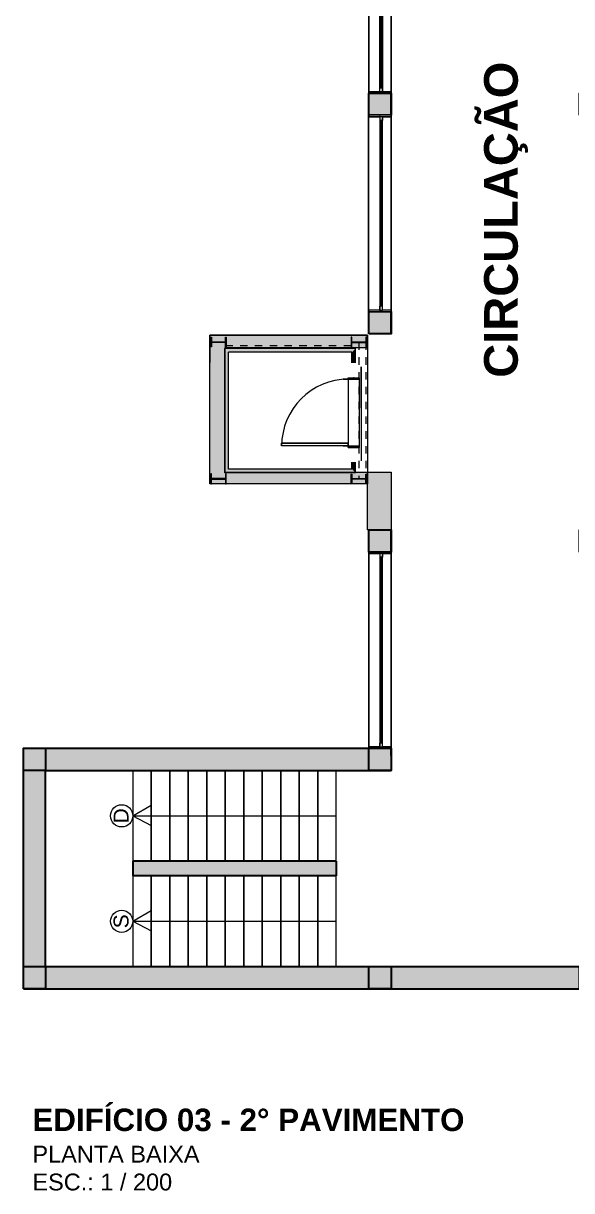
# Model space of a CAD drawing. Header units: metres. Extents: x 512 to 829, y -209 to 245.
# Drawn here: x 762.01 to 769.43, y -48.19 to -32.42 of the extents above; entities that cross this region are included whole.
import ezdxf

# ---------------------------------------------------------------- set-up
doc = ezdxf.new("R2010")
doc.units = ezdxf.units.M
doc.header["$LTSCALE"] = 0.508
doc.set_wipeout_variables(frame=1)
doc.header["$PDSIZE"] = -2
doc.linetypes.add('STYLE_01', pattern=[0.073819, 0.049213, -0.024606])
for name, color, linetype, lineweight in [('CONTORNO', 7, 'Continuous', 15), ('COVID-ADESIVO ELEVADOR', 90, 'Continuous', 5), ('None', 7, 'Continuous', 5), ('NãoImprimir', 7, 'Continuous', 5), ('Peitoris', 2, 'Continuous', 5), ('ROTADEF', 253, 'Continuous', 15), ('Telhado-Princ', 7, 'Continuous', 5)]:
    doc.layers.add(name, color=color, linetype=linetype, lineweight=lineweight)
doc.styles.add('Arial', font='arial.ttf')
doc.styles.add('Arial (bold)', font='arialbd.ttf')

# ---------------------------------------------------------------- blocks, each defined once
blk = doc.blocks.new('Grupo-3183')
at = {"color": 7, "linetype": 'Continuous', "lineweight": 5}
for points in [[(-1.325, 0.15), (-1.30595, 0.15), (-1.30595, -0.15), (-1.325, -0.15)], [(1.30595, 0.15), (1.325, 0.15), (1.325, -0.15), (1.30595, -0.15)]]:
    blk.add_wipeout(points, dxfattribs=at).dxf.layer = 'None'
at = {"layer": 'None', "color": 7, "linetype": 'Continuous', "lineweight": 5}
for points in [[(-1.325, 0.15), (-1.30595, 0.15), (-1.30595, -0.15), (-1.325, -0.15)], [(1.30595, 0.15), (1.325, 0.15), (1.325, -0.15), (1.30595, -0.15)]]:
    blk.add_lwpolyline(points, close=True, dxfattribs=at)
blk = doc.blocks.new('Grupo-3184')
at = {"layer": 'None', "color": 7}
blk.add_blockref('Grupo-3183', (0, 0), dxfattribs=at)
at = {"layer": 'None', "color": 7, "linetype": 'Continuous', "lineweight": 5}
for p, q in [((-1.325, 0.15), (-1.30595, 0.15)), ((-1.30595, 0.15), (-1.30595, -0.15)), ((1.325, 0.15), (1.30595, 0.15)), ((1.30595, 0.15), (1.30595, -0.15)), ((-1.325, -0.15), (-1.30595, -0.15)), ((1.325, -0.15), (1.30595, -0.15))]:
    blk.add_line(p, q, dxfattribs=at)
blk = doc.blocks.new('Grupo-3185')
at = {"layer": 'None', "color": 7, "linetype": 'Continuous', "lineweight": 5}
for p, q in [((-1.30595, 0.034925), (-1.30595, 0)), ((1.30595, 0.034925), (1.30595, 0))]:
    blk.add_line(p, q, dxfattribs=at)
blk = doc.blocks.new('Grupo-3186')
at = {"color": 7, "linetype": 'Continuous', "lineweight": 5}
for points in [[(-1.30595, 0.034925), (-1.25515, 0.034925), (-1.25515, 0), (-1.30595, 0)], [(1.25515, 0.034925), (1.30595, 0.034925), (1.30595, 0), (1.25515, 0)]]:
    blk.add_wipeout(points, dxfattribs=at).dxf.layer = 'None'
at = {"layer": 'None', "color": 7, "linetype": 'Continuous', "lineweight": 5}
for points in [[(-1.30595, 0.034925), (-1.25515, 0.034925), (-1.25515, 0), (-1.30595, 0)], [(1.25515, 0.034925), (1.30595, 0.034925), (1.30595, 0), (1.25515, 0)]]:
    blk.add_lwpolyline(points, close=True, dxfattribs=at)
blk = doc.blocks.new('Grupo-3187')
at = {"layer": 'None', "color": 7}
blk.add_blockref('Grupo-3185', (0, 0), dxfattribs=at)
at = {"color": 7, "linetype": 'Continuous', "lineweight": 5}
blk.add_wipeout([(-1.25515, 0.034925), (1.25515, 0.034925), (1.25515, 0), (-1.25515, 0)], dxfattribs=at).dxf.layer = 'None'
at = {"layer": 'None', "color": 7, "linetype": 'Continuous', "lineweight": 5}
blk.add_lwpolyline([(-1.25515, 0.034925), (1.25515, 0.034925), (1.25515, 0), (-1.25515, 0)], close=True, dxfattribs=at)
at = {"layer": 'None', "color": 7}
blk.add_blockref('Grupo-3186', (0, 0), dxfattribs=at)
at = {"layer": 'None', "color": 7, "linetype": 'Continuous', "lineweight": 5}
for p, q in [((-1.30595, 0.034925), (-1.25515, 0.034925)), ((-1.30595, 0), (-1.25515, 0)), ((-1.25515, 0.034925), (-1.25515, 0)), ((1.30595, 0.034925), (1.25515, 0.034925)), ((1.25515, 0.034925), (1.25515, 0)), ((1.30595, 0), (1.25515, 0))]:
    blk.add_line(p, q, dxfattribs=at)
blk = doc.blocks.new('Grupo-3188')
at = {"color": 7, "linetype": 'Continuous', "lineweight": 9}
blk.add_wipeout([(-1.255, 0.018), (1.255, 0.018), (1.255, 0.017), (-1.255, 0.017)], dxfattribs=at).dxf.layer = 'None'
blk = doc.blocks.new('Grupo-3189')
at = {"layer": 'None', "color": 7}
blk.add_blockref('Grupo-3188', (0, 0), dxfattribs=at)
at = {"layer": 'None', "color": 7, "linetype": 'Continuous', "lineweight": 25}
for p, q in [((-1.255, 0.018), (1.255, 0.018)), ((-1.255, 0.017), (1.255, 0.017))]:
    blk.add_line(p, q, dxfattribs=at)
blk = doc.blocks.new('Grupo-3190')
at = {"layer": 'None', "color": 7, "linetype": 'Continuous', "lineweight": 20}
for p, q in [((1.325, 0.15), (-1.325, 0.15)), ((1.325, -0.15), (-1.325, -0.15))]:
    blk.add_line(p, q, dxfattribs=at)
blk = doc.blocks.new('Window (2D)-276')
at = {"color": 7, "linetype": 'Continuous', "lineweight": 5}
blk.add_wipeout([(-1.325, 0.15), (1.325, 0.15), (1.325, -0.15), (-1.325, -0.15)], dxfattribs=at).dxf.layer = 'None'
at = {"layer": 'None', "color": 7}
blk.add_blockref('Grupo-3184', (0, 0), dxfattribs=at)
at = {"layer": 'None', "color": 7, "linetype": 'Continuous', "lineweight": 5}
for p, q in [((-1.325, 0.15), (1.325, 0.15)), ((-1.325, -0.15), (1.325, -0.15))]:
    blk.add_line(p, q, dxfattribs=at)
at = {"layer": 'NãoImprimir', "linetype": 'Continuous'}
for p in [(-1.325, 0), (1.325, 0)]:
    blk.add_point(p, dxfattribs=at)
at = {"layer": 'Peitoris'}
blk.add_blockref('Grupo-3187', (0, 0), dxfattribs=at)
blk.add_blockref('Grupo-3189', (0, 0), dxfattribs=at)
at = {"layer": 'Telhado-Princ'}
blk.add_blockref('Grupo-3190', (0, 0), dxfattribs=at)
blk = doc.blocks.new('Grupo-3223')
at = {"color": 7, "linetype": 'Continuous', "lineweight": 5}
for points in [[(-1.325, 0.15), (-1.30595, 0.15), (-1.30595, -0.15), (-1.325, -0.15)], [(1.30595, 0.15), (1.325, 0.15), (1.325, -0.15), (1.30595, -0.15)]]:
    blk.add_wipeout(points, dxfattribs=at).dxf.layer = 'None'
at = {"layer": 'None', "color": 7, "linetype": 'Continuous', "lineweight": 5}
for points in [[(-1.325, 0.15), (-1.30595, 0.15), (-1.30595, -0.15), (-1.325, -0.15)], [(1.30595, 0.15), (1.325, 0.15), (1.325, -0.15), (1.30595, -0.15)]]:
    blk.add_lwpolyline(points, close=True, dxfattribs=at)
blk = doc.blocks.new('Grupo-3224')
at = {"layer": 'None', "color": 7}
blk.add_blockref('Grupo-3223', (0, 0), dxfattribs=at)
at = {"layer": 'None', "color": 7, "linetype": 'Continuous', "lineweight": 5}
for p, q in [((-1.325, 0.15), (-1.30595, 0.15)), ((-1.30595, 0.15), (-1.30595, -0.15)), ((1.325, 0.15), (1.30595, 0.15)), ((1.30595, 0.15), (1.30595, -0.15)), ((-1.325, -0.15), (-1.30595, -0.15)), ((1.325, -0.15), (1.30595, -0.15))]:
    blk.add_line(p, q, dxfattribs=at)
blk = doc.blocks.new('Grupo-3225')
at = {"layer": 'None', "color": 7, "linetype": 'Continuous', "lineweight": 5}
for p, q in [((-1.30595, 0.034925), (-1.30595, 0)), ((1.30595, 0.034925), (1.30595, 0))]:
    blk.add_line(p, q, dxfattribs=at)
blk = doc.blocks.new('Grupo-3226')
at = {"color": 7, "linetype": 'Continuous', "lineweight": 5}
for points in [[(-1.30595, 0.034925), (-1.25515, 0.034925), (-1.25515, 0), (-1.30595, 0)], [(1.25515, 0.034925), (1.30595, 0.034925), (1.30595, 0), (1.25515, 0)]]:
    blk.add_wipeout(points, dxfattribs=at).dxf.layer = 'None'
at = {"layer": 'None', "color": 7, "linetype": 'Continuous', "lineweight": 5}
for points in [[(-1.30595, 0.034925), (-1.25515, 0.034925), (-1.25515, 0), (-1.30595, 0)], [(1.25515, 0.034925), (1.30595, 0.034925), (1.30595, 0), (1.25515, 0)]]:
    blk.add_lwpolyline(points, close=True, dxfattribs=at)
blk = doc.blocks.new('Grupo-3227')
at = {"layer": 'None', "color": 7}
blk.add_blockref('Grupo-3225', (0, 0), dxfattribs=at)
at = {"color": 7, "linetype": 'Continuous', "lineweight": 5}
blk.add_wipeout([(-1.25515, 0.034925), (1.25515, 0.034925), (1.25515, 0), (-1.25515, 0)], dxfattribs=at).dxf.layer = 'None'
at = {"layer": 'None', "color": 7, "linetype": 'Continuous', "lineweight": 5}
blk.add_lwpolyline([(-1.25515, 0.034925), (1.25515, 0.034925), (1.25515, 0), (-1.25515, 0)], close=True, dxfattribs=at)
at = {"layer": 'None', "color": 7}
blk.add_blockref('Grupo-3226', (0, 0), dxfattribs=at)
at = {"layer": 'None', "color": 7, "linetype": 'Continuous', "lineweight": 5}
for p, q in [((-1.30595, 0.034925), (-1.25515, 0.034925)), ((-1.30595, 0), (-1.25515, 0)), ((-1.25515, 0.034925), (-1.25515, 0)), ((1.30595, 0.034925), (1.25515, 0.034925)), ((1.25515, 0.034925), (1.25515, 0)), ((1.30595, 0), (1.25515, 0))]:
    blk.add_line(p, q, dxfattribs=at)
blk = doc.blocks.new('Grupo-3228')
at = {"color": 7, "linetype": 'Continuous', "lineweight": 9}
blk.add_wipeout([(-1.255, 0.018), (1.255, 0.018), (1.255, 0.017), (-1.255, 0.017)], dxfattribs=at).dxf.layer = 'None'
blk = doc.blocks.new('Grupo-3229')
at = {"layer": 'None', "color": 7}
blk.add_blockref('Grupo-3228', (0, 0), dxfattribs=at)
at = {"layer": 'None', "color": 7, "linetype": 'Continuous', "lineweight": 25}
for p, q in [((-1.255, 0.018), (1.255, 0.018)), ((-1.255, 0.017), (1.255, 0.017))]:
    blk.add_line(p, q, dxfattribs=at)
blk = doc.blocks.new('Grupo-3230')
at = {"layer": 'None', "color": 7, "linetype": 'Continuous', "lineweight": 20}
for p, q in [((1.325, 0.15), (-1.325, 0.15)), ((1.325, -0.15), (-1.325, -0.15))]:
    blk.add_line(p, q, dxfattribs=at)
blk = doc.blocks.new('Window (2D)-281')
at = {"color": 7, "linetype": 'Continuous', "lineweight": 5}
blk.add_wipeout([(-1.325, 0.15), (1.325, 0.15), (1.325, -0.15), (-1.325, -0.15)], dxfattribs=at).dxf.layer = 'None'
at = {"layer": 'None', "color": 7}
blk.add_blockref('Grupo-3224', (0, 0), dxfattribs=at)
at = {"layer": 'None', "color": 7, "linetype": 'Continuous', "lineweight": 5}
for p, q in [((-1.325, 0.15), (1.325, 0.15)), ((-1.325, -0.15), (1.325, -0.15))]:
    blk.add_line(p, q, dxfattribs=at)
at = {"layer": 'NãoImprimir', "linetype": 'Continuous'}
for p in [(-1.325, 0), (1.325, 0)]:
    blk.add_point(p, dxfattribs=at)
at = {"layer": 'Peitoris'}
blk.add_blockref('Grupo-3227', (0, 0), dxfattribs=at)
blk.add_blockref('Grupo-3229', (0, 0), dxfattribs=at)
at = {"layer": 'Telhado-Princ'}
blk.add_blockref('Grupo-3230', (0, 0), dxfattribs=at)
blk = doc.blocks.new('Grupo-3370')
at = {"layer": 'None', "linetype": 'Continuous', "lineweight": 0}
for points in [[(50.6, 64.97), (50.6, 65.27), (50.9, 65.27), (50.9, 64.97)], [(53.45, 64.97), (53.45, 65.27), (53.75, 65.27), (53.75, 64.97)], [(60.825, 64.97), (60.825, 65.27), (61.125, 65.27), (61.125, 64.97)]]:
    blk.add_hatch(color=255, dxfattribs=at).paths.add_polyline_path(points)
at = {"layer": 'None', "color": 7, "linetype": 'Continuous', "lineweight": 25}
for points in [[(50.6, 64.97), (50.6, 65.27), (50.9, 65.27), (50.9, 64.97)], [(53.45, 64.97), (53.45, 65.27), (53.75, 65.27), (53.75, 64.97)], [(60.825, 64.97), (60.825, 65.27), (61.125, 65.27), (61.125, 64.97)]]:
    blk.add_lwpolyline(points, close=True, dxfattribs=at)
blk = doc.blocks.new('Grupo-3371')
at = {"layer": 'None', "linetype": 'Continuous', "lineweight": 0}
for points in [[(50.6, 59.07), (50.6, 59.37), (50.9, 59.37), (50.9, 59.07)], [(53.45, 59.07), (53.45, 59.37), (53.75, 59.37), (53.75, 59.07)], [(60.825, 59.07), (60.825, 59.37), (61.125, 59.37), (61.125, 59.07)]]:
    blk.add_hatch(color=255, dxfattribs=at).paths.add_polyline_path(points)
at = {"layer": 'None', "color": 7, "linetype": 'Continuous', "lineweight": 25}
for points in [[(50.6, 59.07), (50.6, 59.37), (50.9, 59.37), (50.9, 59.07)], [(53.45, 59.07), (53.45, 59.37), (53.75, 59.37), (53.75, 59.07)], [(60.825, 59.07), (60.825, 59.37), (61.125, 59.37), (61.125, 59.07)]]:
    blk.add_lwpolyline(points, close=True, dxfattribs=at)
blk = doc.blocks.new('Grupo-3372')
at = {"layer": 'None', "linetype": 'Continuous', "lineweight": 0}
for points in [[(45.93, 53.17), (45.93, 53.47), (46.23, 53.47), (46.23, 53.17)], [(50.6, 53.17), (50.6, 53.47), (50.9, 53.47), (50.9, 53.17)], [(53.45, 53.17), (53.45, 53.47), (53.75, 53.47), (53.75, 53.17)], [(58.9, 53.17), (58.9, 53.47), (59.2, 53.47), (59.2, 53.17)]]:
    blk.add_hatch(color=255, dxfattribs=at).paths.add_polyline_path(points)
at = {"layer": 'None', "color": 7, "linetype": 'Continuous', "lineweight": 25}
for points in [[(45.93, 53.17), (45.93, 53.47), (46.23, 53.47), (46.23, 53.17)], [(50.6, 53.17), (50.6, 53.47), (50.9, 53.47), (50.9, 53.17)], [(53.45, 53.17), (53.45, 53.47), (53.75, 53.47), (53.75, 53.17)], [(58.9, 53.17), (58.9, 53.47), (59.2, 53.47), (59.2, 53.17)]]:
    blk.add_lwpolyline(points, close=True, dxfattribs=at)
blk = doc.blocks.new('Grupo-3373')
at = {"layer": 'None', "linetype": 'Continuous', "lineweight": 0}
for points in [[(45.93, 56.12), (45.93, 56.42), (46.23, 56.42), (46.23, 56.12)], [(50.6, 56.12), (50.6, 56.42), (50.9, 56.42), (50.9, 56.12)], [(58.9, 56.12), (58.9, 56.42), (59.2, 56.42), (59.2, 56.12)], [(60.825, 56.12), (60.825, 56.42), (61.125, 56.42), (61.125, 56.12)]]:
    blk.add_hatch(color=255, dxfattribs=at).paths.add_polyline_path(points)
at = {"layer": 'None', "color": 7, "linetype": 'Continuous', "lineweight": 25}
for points in [[(45.93, 56.12), (45.93, 56.42), (46.23, 56.42), (46.23, 56.12)], [(50.6, 56.12), (50.6, 56.42), (50.9, 56.42), (50.9, 56.12)], [(58.9, 56.12), (58.9, 56.42), (59.2, 56.42), (59.2, 56.12)], [(60.825, 56.12), (60.825, 56.42), (61.125, 56.42), (61.125, 56.12)]]:
    blk.add_lwpolyline(points, close=True, dxfattribs=at)
blk = doc.blocks.new('Grupo-3377')
at = {"layer": 'None', "linetype": 'Continuous', "lineweight": 0}
for points in [[(50.6, 62.02), (50.6, 62.32), (50.9, 62.32), (50.9, 62.02)], [(60.825, 62.02), (60.825, 62.32), (61.125, 62.32), (61.125, 62.02)]]:
    blk.add_hatch(color=255, dxfattribs=at).paths.add_polyline_path(points)
at = {"layer": 'None', "color": 7, "linetype": 'Continuous', "lineweight": 25}
for points in [[(50.6, 62.02), (50.6, 62.32), (50.9, 62.32), (50.9, 62.02)], [(60.825, 62.02), (60.825, 62.32), (61.125, 62.32), (61.125, 62.02)]]:
    blk.add_lwpolyline(points, close=True, dxfattribs=at)
blk = doc.blocks.new('Grupo-3378')
at = {"color": 7, "linetype": 'Continuous', "lineweight": 5}
for points in [[(-1.325, 0.15), (-1.30595, 0.15), (-1.30595, -0.15), (-1.325, -0.15)], [(1.30595, 0.15), (1.325, 0.15), (1.325, -0.15), (1.30595, -0.15)]]:
    blk.add_wipeout(points, dxfattribs=at).dxf.layer = 'None'
at = {"layer": 'None', "color": 7, "linetype": 'Continuous', "lineweight": 5}
for points in [[(-1.325, 0.15), (-1.30595, 0.15), (-1.30595, -0.15), (-1.325, -0.15)], [(1.30595, 0.15), (1.325, 0.15), (1.325, -0.15), (1.30595, -0.15)]]:
    blk.add_lwpolyline(points, close=True, dxfattribs=at)
blk = doc.blocks.new('Grupo-3379')
at = {"layer": 'None', "color": 7}
blk.add_blockref('Grupo-3378', (0, 0), dxfattribs=at)
at = {"layer": 'None', "color": 7, "linetype": 'Continuous', "lineweight": 5}
for p, q in [((-1.325, 0.15), (-1.30595, 0.15)), ((-1.30595, 0.15), (-1.30595, -0.15)), ((1.325, 0.15), (1.30595, 0.15)), ((1.30595, 0.15), (1.30595, -0.15)), ((-1.325, -0.15), (-1.30595, -0.15)), ((1.325, -0.15), (1.30595, -0.15))]:
    blk.add_line(p, q, dxfattribs=at)
blk = doc.blocks.new('Grupo-3380')
at = {"layer": 'None', "color": 7, "linetype": 'Continuous', "lineweight": 5}
for p, q in [((-1.30595, 0.034925), (-1.30595, 0)), ((1.30595, 0.034925), (1.30595, 0))]:
    blk.add_line(p, q, dxfattribs=at)
blk = doc.blocks.new('Grupo-3381')
at = {"color": 7, "linetype": 'Continuous', "lineweight": 5}
for points in [[(-1.30595, 0.034925), (-1.25515, 0.034925), (-1.25515, 0), (-1.30595, 0)], [(1.25515, 0.034925), (1.30595, 0.034925), (1.30595, 0), (1.25515, 0)]]:
    blk.add_wipeout(points, dxfattribs=at).dxf.layer = 'None'
at = {"layer": 'None', "color": 7, "linetype": 'Continuous', "lineweight": 5}
for points in [[(-1.30595, 0.034925), (-1.25515, 0.034925), (-1.25515, 0), (-1.30595, 0)], [(1.25515, 0.034925), (1.30595, 0.034925), (1.30595, 0), (1.25515, 0)]]:
    blk.add_lwpolyline(points, close=True, dxfattribs=at)
blk = doc.blocks.new('Grupo-3382')
at = {"layer": 'None', "color": 7}
blk.add_blockref('Grupo-3380', (0, 0), dxfattribs=at)
at = {"color": 7, "linetype": 'Continuous', "lineweight": 5}
blk.add_wipeout([(-1.25515, 0.034925), (1.25515, 0.034925), (1.25515, 0), (-1.25515, 0)], dxfattribs=at).dxf.layer = 'None'
at = {"layer": 'None', "color": 7, "linetype": 'Continuous', "lineweight": 5}
blk.add_lwpolyline([(-1.25515, 0.034925), (1.25515, 0.034925), (1.25515, 0), (-1.25515, 0)], close=True, dxfattribs=at)
at = {"layer": 'None', "color": 7}
blk.add_blockref('Grupo-3381', (0, 0), dxfattribs=at)
at = {"layer": 'None', "color": 7, "linetype": 'Continuous', "lineweight": 5}
for p, q in [((-1.30595, 0.034925), (-1.25515, 0.034925)), ((-1.30595, 0), (-1.25515, 0)), ((-1.25515, 0.034925), (-1.25515, 0)), ((1.30595, 0.034925), (1.25515, 0.034925)), ((1.25515, 0.034925), (1.25515, 0)), ((1.30595, 0), (1.25515, 0))]:
    blk.add_line(p, q, dxfattribs=at)
blk = doc.blocks.new('Grupo-3383')
at = {"color": 7, "linetype": 'Continuous', "lineweight": 9}
blk.add_wipeout([(-1.255, 0.018), (1.255, 0.018), (1.255, 0.017), (-1.255, 0.017)], dxfattribs=at).dxf.layer = 'None'
blk = doc.blocks.new('Grupo-3384')
at = {"layer": 'None', "color": 7}
blk.add_blockref('Grupo-3383', (0, 0), dxfattribs=at)
at = {"layer": 'None', "color": 7, "linetype": 'Continuous', "lineweight": 25}
for p, q in [((-1.255, 0.018), (1.255, 0.018)), ((-1.255, 0.017), (1.255, 0.017))]:
    blk.add_line(p, q, dxfattribs=at)
blk = doc.blocks.new('Window (2D)-294')
at = {"color": 7, "linetype": 'Continuous', "lineweight": 5}
blk.add_wipeout([(-1.325, 0.15), (1.325, 0.15), (1.325, -0.15), (-1.325, -0.15)], dxfattribs=at).dxf.layer = 'None'
at = {"layer": 'None', "color": 7}
blk.add_blockref('Grupo-3379', (0, 0), dxfattribs=at)
at = {"layer": 'None', "color": 7, "linetype": 'Continuous', "lineweight": 5}
for p, q in [((-1.325, 0.15), (1.325, 0.15)), ((-1.325, -0.15), (1.325, -0.15))]:
    blk.add_line(p, q, dxfattribs=at)
at = {"layer": 'NãoImprimir', "linetype": 'Continuous'}
for p in [(-1.325, 0), (1.325, 0)]:
    blk.add_point(p, dxfattribs=at)
at = {"layer": 'Peitoris'}
blk.add_blockref('Grupo-3382', (0, 0), dxfattribs=at)
blk.add_blockref('Grupo-3384', (0, 0), dxfattribs=at)
blk = doc.blocks.new('Grupo-3595')
at = {"layer": 'None', "color": 7, "linetype": 'Continuous', "lineweight": 5}
for q in [(47.66, 55.652), (50.16, 55.507), (47.66, 55.377)]:
    blk.add_line((47.41, 55.507), q, dxfattribs=at)
for points in [[(47.66, 56.12), (47.41, 56.12), (47.41, 54.895), (47.66, 54.895)], [(47.91, 56.12), (47.66, 56.12), (47.66, 54.895), (47.91, 54.895)], [(48.16, 56.12), (47.91, 56.12), (47.91, 54.895), (48.16, 54.895)], [(48.41, 56.12), (48.16, 56.12), (48.16, 54.895), (48.41, 54.895)], [(48.66, 56.12), (48.41, 56.12), (48.41, 54.895), (48.66, 54.895)], [(48.91, 56.12), (48.66, 56.12), (48.66, 54.895), (48.91, 54.895)], [(49.16, 56.12), (48.91, 56.12), (48.91, 54.895), (49.16, 54.895)], [(49.41, 56.12), (49.16, 56.12), (49.16, 54.895), (49.41, 54.895)], [(49.66, 56.12), (49.41, 56.12), (49.41, 54.895), (49.66, 54.895)], [(49.91, 56.12), (49.66, 56.12), (49.66, 54.895), (49.91, 54.895)], [(50.16, 56.12), (49.91, 56.12), (49.91, 54.895), (50.16, 54.895)]]:
    blk.add_lwpolyline(points, close=True, dxfattribs=at)
blk.add_circle((47.26, 55.507), 0.15, dxfattribs=at)
at = {"layer": 'None', "color": 7, "insert": (47.15, 55.507), "char_height": 0.202, "attachment_point": 2, "rotation": 90, "line_spacing_factor": 0.96736, "style": 'Arial'}
blk.add_mtext('D', dxfattribs=at)
blk = doc.blocks.new('Grupo-3596')
at = {"layer": 'None', "color": 7, "linetype": 'Continuous', "lineweight": 5}
for q in [(47.66, 54.227), (50.16, 54.082), (47.66, 53.952)]:
    blk.add_line((47.41, 54.082), q, dxfattribs=at)
for points in [[(47.66, 54.695), (47.41, 54.695), (47.41, 53.47), (47.66, 53.47)], [(47.91, 54.695), (47.66, 54.695), (47.66, 53.47), (47.91, 53.47)], [(48.16, 54.695), (47.91, 54.695), (47.91, 53.47), (48.16, 53.47)], [(48.41, 54.695), (48.16, 54.695), (48.16, 53.47), (48.41, 53.47)], [(48.66, 54.695), (48.41, 54.695), (48.41, 53.47), (48.66, 53.47)], [(48.91, 54.695), (48.66, 54.695), (48.66, 53.47), (48.91, 53.47)], [(49.16, 54.695), (48.91, 54.695), (48.91, 53.47), (49.16, 53.47)], [(49.41, 54.695), (49.16, 54.695), (49.16, 53.47), (49.41, 53.47)], [(49.66, 54.695), (49.41, 54.695), (49.41, 53.47), (49.66, 53.47)], [(49.91, 54.695), (49.66, 54.695), (49.66, 53.47), (49.91, 53.47)], [(50.16, 54.695), (49.91, 54.695), (49.91, 53.47), (50.16, 53.47)]]:
    blk.add_lwpolyline(points, close=True, dxfattribs=at)
blk.add_circle((47.26, 54.082), 0.15, dxfattribs=at)
at = {"layer": 'None', "color": 7, "insert": (47.15, 54.082), "char_height": 0.202, "attachment_point": 2, "rotation": 90, "line_spacing_factor": 0.96736, "style": 'Arial'}
blk.add_mtext('S', dxfattribs=at)
blk = doc.blocks.new('Grupo-829')
at = {"layer": 'CONTORNO', "color": 7, "linetype": 'Continuous', "lineweight": 9}
for p, q in [((-0.47, 0.075), (-0.45, 0.075)), ((-0.47, 0.075), (-0.47, -0.075)), ((0.47, 0.075), (0.45, 0.075)), ((0.47, 0.075), (0.47, -0.075))]:
    blk.add_line(p, q, dxfattribs=at)
blk = doc.blocks.new('Grupo-830')
at = {"layer": 'CONTORNO', "color": 7, "linetype": 'Continuous', "lineweight": 5}
for points in [[(-0.47, 0.075), (-0.45, 0.075), (-0.45, -0.075), (-0.47, -0.075)], [(0.45, 0.075), (0.47, 0.075), (0.47, -0.075), (0.45, -0.075)]]:
    blk.add_lwpolyline(points, close=True, dxfattribs=at)
blk = doc.blocks.new('Grupo-831')
at = {"layer": 'CONTORNO', "color": 7, "linetype": 'Continuous', "lineweight": 5}
for p, q in [((-0.45, 0.075), (-0.45, -0.075)), ((0.45, 0.075), (0.45, -0.075)), ((-0.47, -0.075), (-0.45, -0.075)), ((0.47, -0.075), (0.45, -0.075))]:
    blk.add_line(p, q, dxfattribs=at)
at = {"layer": 'CONTORNO', "color": 7}
for name in ['Grupo-829', 'Grupo-830']:
    blk.add_blockref(name, (0, 0), dxfattribs=at)
blk = doc.blocks.new('Grupo-832')
at = {"layer": 'CONTORNO', "color": 7, "linetype": 'Continuous', "lineweight": 5}
blk.add_arc((-0.45, 0.075), 0.9, 0, 90, dxfattribs=at)
blk = doc.blocks.new('Grupo-833')
at = {"layer": 'CONTORNO', "color": 7, "linetype": 'Continuous', "lineweight": 5}
blk.add_lwpolyline([(-0.45, 0.075), (-0.45, 0.975), (-0.415, 0.975), (-0.415, 0.075)], close=True, dxfattribs=at)
blk = doc.blocks.new('Grupo-834')
at = {"layer": 'CONTORNO', "color": 7, "linetype": 'Continuous', "lineweight": 5}
for p, q in [((-0.45, 0.075), (-0.45, 0.975)), ((-0.45, 0.975), (-0.415, 0.975)), ((-0.415, 0.075), (-0.415, 0.975)), ((-0.45, 0.075), (-0.415, 0.075))]:
    blk.add_line(p, q, dxfattribs=at)
at = {"layer": 'CONTORNO', "color": 7}
blk.add_blockref('Grupo-833', (0, 0), dxfattribs=at)
blk = doc.blocks.new('Grupo-835')
at = {"layer": 'Peitoris', "color": 7}
blk.add_blockref('Grupo-834', (0, 0), dxfattribs=at)
blk = doc.blocks.new('Grupo-836')
at = {"layer": 'CONTORNO', "color": 7, "linetype": 'Continuous', "lineweight": 9}
for p, q in [((-0.45, 0.075), (-0.45, 0.075)), ((0.45, 0.075), (0.45, 0.075))]:
    blk.add_line(p, q, dxfattribs=at)
blk = doc.blocks.new('Grupo-837')
at = {"layer": 'CONTORNO', "color": 7, "linetype": 'Continuous', "lineweight": 5}
for points in [[(-0.45, 0.145), (-0.45, 0.145), (-0.45, 0.075), (-0.45, 0.075)], [(0.45, 0.145), (0.45, 0.145), (0.45, 0.075), (0.45, 0.075)]]:
    blk.add_lwpolyline(points, close=True, dxfattribs=at)
blk = doc.blocks.new('Grupo-838')
at = {"layer": 'CONTORNO', "color": 7, "linetype": 'Continuous', "lineweight": 5}
for p, q in [((-0.45, 0.145), (-0.45, 0.145)), ((-0.45, 0.145), (-0.45, 0.075)), ((-0.45, 0.145), (-0.45, 0.075)), ((0.45, 0.145), (0.45, 0.145)), ((0.45, 0.145), (0.45, 0.075)), ((0.45, 0.145), (0.45, 0.075))]:
    blk.add_line(p, q, dxfattribs=at)
at = {"layer": 'CONTORNO', "color": 7}
for name in ['Grupo-837', 'Grupo-836']:
    blk.add_blockref(name, (0, 0), dxfattribs=at)
blk = doc.blocks.new('Grupo-839')
at = {"layer": 'CONTORNO', "color": 7, "linetype": 'Continuous', "lineweight": 9}
for p, q in [((0.47, 0.075), (-0.47, 0.075)), ((0.47, -0.075), (-0.47, -0.075))]:
    blk.add_line(p, q, dxfattribs=at)
blk = doc.blocks.new('Door (2D)-17')
at = {"layer": 'NãoImprimir', "color": 7, "linetype": 'Continuous', "lineweight": 5}
for p in [(-0.47, 0), (0.47, 0)]:
    blk.add_point(p, dxfattribs=at)
at = {"layer": 'CONTORNO', "color": 7}
for name in ['Grupo-835', 'Grupo-831', 'Grupo-838']:
    blk.add_blockref(name, (0, 0), dxfattribs=at)
at = {"layer": 'Peitoris', "color": 7}
blk.add_blockref('Grupo-832', (0, 0), dxfattribs=at)
at = {"layer": 'Telhado-Princ', "color": 7}
blk.add_blockref('Grupo-839', (0, 0), dxfattribs=at)

msp = doc.modelspace()

# ---------------------------------------------------------------- hatches: boundary and pattern name
at = {"layer": 'ROTADEF', "linetype": 'Continuous', "lineweight": 0}
for points in [[(764.5558, -36.6618), (764.5558, -36.7276), (764.7458, -36.7276), (764.7458, -36.6618), (764.7558, -36.6618), (764.7558, -36.7958), (764.7458, -36.7958), (764.7458, -36.734), (764.5558, -36.734), (764.5558, -36.7958), (764.5458, -36.7958), (764.5458, -36.6618)], [(766.6441, -36.663), (766.6441, -36.7289), (766.4541, -36.7289), (766.4541, -36.663), (766.4441, -36.663), (766.4441, -36.797), (766.4541, -36.797), (766.4541, -36.7353), (766.6441, -36.7353), (766.6441, -36.797), (766.6541, -36.797), (766.6541, -36.663)], [(764.5558, -38.6455), (764.5558, -38.5797), (764.7458, -38.5797), (764.7458, -38.6455), (764.7558, -38.6455), (764.7558, -38.5115), (764.7458, -38.5115), (764.7458, -38.5733), (764.5558, -38.5733), (764.5558, -38.5115), (764.5458, -38.5115), (764.5458, -38.6455)], [(766.6441, -38.6466), (766.6441, -38.5807), (766.4541, -38.5807), (766.4541, -38.6466), (766.4441, -38.6466), (766.4441, -38.5126), (766.4541, -38.5126), (766.4541, -38.5743), (766.6441, -38.5743), (766.6441, -38.5126), (766.6541, -38.5126), (766.6541, -38.6466)]]:
    msp.add_hatch(color=7, dxfattribs=at).paths.add_polyline_path(points)
at = {"layer": 'Telhado-Princ', "linetype": 'Continuous', "lineweight": 0}
for points in [[(764.5357, -36.636), (766.6677, -36.636), (766.6653, -36.8098), (764.7386, -36.8098), (764.7386, -38.4891), (766.6677, -38.4891), (766.6677, -38.6444), (764.5367, -38.6444)], [(766.9835, -38.4891), (766.6677, -38.4891), (766.6677, -38.6444), (766.6642, -39.2668), (766.9835, -39.2668)]]:
    msp.add_hatch(color=250, dxfattribs=at).paths.add_polyline_path(points)

# ---------------------------------------------------------------- linework, layer by layer
at = {"layer": 'COVID-ADESIVO ELEVADOR', "const_width": 0.02, "flags": 128}
msp.add_lwpolyline([(766.5802, -37.0621), (766.5822, -38.3367)], dxfattribs=at)
at = {"layer": 'None', "color": 7, "linetype": 'Continuous', "lineweight": 25}
for p, q in [((766.6835, -36.6168), (766.6835, -33.3668)), ((766.9835, -36.6168), (766.9835, -33.3668)), ((766.6835, -39.5668), (766.6835, -39.2668)), ((766.9835, -39.5668), (766.9835, -39.2668)), ((762.0135, -45.4668), (762.0135, -42.2168)), ((766.9835, -42.3168), (766.9835, -42.2168)), ((762.3135, -42.5168), (766.9835, -42.5168)), ((762.3135, -45.1668), (762.3135, -42.5168)), ((763.4935, -43.7418), (763.4935, -43.9418)), ((766.2435, -43.7418), (763.4935, -43.7418)), ((766.2435, -43.7418), (766.2435, -43.9418)), ((766.2435, -43.9418), (763.4935, -43.9418)), ((762.3135, -45.1668), (769.5835, -45.1668)), ((762.0135, -45.4668), (770.4645, -45.4668))]:
    msp.add_line(p, q, dxfattribs=at)
at = {"layer": 'None', "linetype": 'Continuous', "lineweight": 0}
msp.add_lwpolyline([(766.6642, -38.4891), (766.9835, -38.4891), (766.9835, -39.2668), (766.6642, -39.2668)], close=True, dxfattribs=at)
at = {"layer": 'None', "color": 254, "linetype": 'Continuous'}
for points in [[(766.9835, -39.5668), (766.6835, -39.5668), (766.9835, -39.2668), (766.6835, -39.2668)], [(766.9835, -42.2168), (766.6835, -42.2168), (766.9835, -42.5168)]]:
    msp.add_solid(points, dxfattribs=at)
at = {"layer": 'None', "color": 250, "linetype": 'Continuous'}
for points in [[(762.3135, -45.1668), (762.0135, -45.4668), (762.3135, -42.5168), (762.0135, -42.2168)], [(766.2435, -43.7418), (766.2435, -43.9418), (763.4935, -43.7418), (763.4935, -43.9418)], [(762.0135, -45.4668), (762.3135, -45.1668), (770.4645, -45.4668), (770.4645, -45.1668)]]:
    msp.add_solid(points, dxfattribs=at)
at = {"layer": 'ROTADEF', "color": 7, "linetype": 'Continuous', "lineweight": 5}
for p, q in [((766.6635, -36.6359), (764.5346, -36.6359)), ((764.5346, -36.7649), (764.5346, -36.6359)), ((764.5356, -36.6559), (764.5356, -37.0053)), ((766.6642, -36.8043), (766.6637, -36.6446)), ((764.7375, -38.4952), (764.7375, -36.8159)), ((766.5052, -36.8159), (764.7375, -36.8159)), ((764.7875, -38.4452), (764.7875, -36.8659)), ((766.4552, -36.8659), (764.7875, -36.8659)), ((766.4552, -37.0121), (766.4552, -36.8659)), ((766.5052, -37.0121), (766.5052, -36.8159)), ((766.6642, -36.8026), (766.6642, -38.5005)), ((766.6618, -36.9371), (766.6642, -36.9371)), ((766.6618, -38.2771), (766.6642, -38.2771)), ((766.4552, -38.4452), (764.7875, -38.4452)), ((766.4552, -38.4452), (766.4552, -38.3521)), ((766.5052, -38.4952), (766.5052, -38.3521)), ((766.5052, -38.4952), (764.7375, -38.4952))]:
    msp.add_line(p, q, dxfattribs=at)
at = {"layer": 'ROTADEF', "color": 7, "linetype": 'STYLE_01', "lineweight": 5}
for p, q in [((766.5491, -36.7353), (766.5491, -38.5807)), ((766.6433, -36.7353), (766.6441, -38.5126)), ((766.4441, -36.7805), (764.7558, -36.7805))]:
    msp.add_line(p, q, dxfattribs=at)
at = {"layer": 'ROTADEF', "color": 7, "linetype": 'Continuous', "lineweight": 5}
for points in [[(764.5558, -36.6618), (764.5558, -36.7276), (764.7458, -36.7276), (764.7458, -36.6618), (764.7558, -36.6618), (764.7558, -36.7958), (764.7458, -36.7958), (764.7458, -36.734), (764.5558, -36.734), (764.5558, -36.7958), (764.5458, -36.7958), (764.5458, -36.6618)], [(766.6441, -36.663), (766.6441, -36.7289), (766.4541, -36.7289), (766.4541, -36.663), (766.4441, -36.663), (766.4441, -36.797), (766.4541, -36.797), (766.4541, -36.7353), (766.6441, -36.7353), (766.6441, -36.797), (766.6541, -36.797), (766.6541, -36.663)], [(764.5558, -38.6455), (764.5558, -38.5797), (764.7458, -38.5797), (764.7458, -38.6455), (764.7558, -38.6455), (764.7558, -38.5115), (764.7458, -38.5115), (764.7458, -38.5733), (764.5558, -38.5733), (764.5558, -38.5115), (764.5458, -38.5115), (764.5458, -38.6455)], [(766.6441, -38.6466), (766.6441, -38.5807), (766.4541, -38.5807), (766.4541, -38.6466), (766.4441, -38.6466), (766.4441, -38.5126), (766.4541, -38.5126), (766.4541, -38.5743), (766.6441, -38.5743), (766.6441, -38.5126), (766.6541, -38.5126), (766.6541, -38.6466)]]:
    msp.add_lwpolyline(points, close=True, dxfattribs=at)
at = {"layer": 'ROTADEF', "color": 7, "linetype": 'Continuous'}
for points in [[(764.7875, -38.4452), (764.7375, -38.4952), (764.7875, -36.8659), (764.7375, -36.8159)], [(766.5052, -36.8159), (766.4552, -36.8659), (764.7375, -36.8159), (764.7875, -36.8659)], [(766.5052, -37.0121), (766.4552, -37.0121), (766.5052, -36.8159), (766.4552, -36.8659)], [(766.4552, -38.4452), (766.5052, -38.4952), (764.7875, -38.4452), (764.7375, -38.4952)], [(766.5052, -38.4952), (766.4552, -38.4452), (766.5052, -38.3521), (766.4552, -38.3521)]]:
    msp.add_solid(points, dxfattribs=at)
at = {"layer": 'Telhado-Princ'}
msp.add_line((766.6642, -38.4891), (766.8635, -38.4891), dxfattribs=at)
msp.add_lwpolyline([(764.5357, -36.636), (766.6677, -36.636), (766.6653, -36.8098), (764.7386, -36.8098), (764.7386, -38.4891), (766.6677, -38.4891), (766.6677, -38.6444), (764.5367, -38.6444)], close=True, dxfattribs=at)

# ---------------------------------------------------------------- block references
at = {"layer": 'None', "color": 7}
for name in ['Grupo-3377', 'Grupo-3595', 'Grupo-3596', 'Grupo-3372']:
    msp.add_blockref(name, (716.0835, -98.6368), dxfattribs=at)
at = {"layer": 'ROTADEF', "color": 7, "rotation": 90}
msp.add_blockref('Door (2D)-17', (766.4802, -37.6821), dxfattribs=at)

# ---------------------------------------------------------------- texts
at = {"layer": 'None', "color": 7, "insert": (768.2421, -35.0768), "char_height": 0.45475, "attachment_point": 2, "rotation": 90, "line_spacing_factor": 0.992596, "style": 'Arial (bold)'}
msp.add_mtext('CIRCULAÇÃO', dxfattribs=at)
at = {"layer": 'None', "color": 7, "insert": (762.1362, -47.0845), "char_height": 0.303168, "attachment_point": 1, "line_spacing_factor": 0.992596, "style": 'Arial (bold)'}
msp.add_mtext('EDIFÍCIO 03 - 2° PAVIMENTO\\P{\\fArial|b0|i0|c0|p34;\\H0.75x;PLANTA BAIXA\\PESC.: 1 / 200}', dxfattribs=at)

# ---------------------------------------------------------------- next in the draw order: block references
at = {"layer": 'None', "color": 7, "rotation": 270}
msp.add_blockref('Window (2D)-276', (766.8335, -32.0418), dxfattribs=at)
at = {"layer": 'None', "color": 7, "xscale": -1, "rotation": 270}
msp.add_blockref('Window (2D)-281', (766.8335, -40.8918), dxfattribs=at)

# ---------------------------------------------------------------- next in the draw order: linework, layer by layer
at = {"layer": 'None', "color": 7, "linetype": 'Continuous', "lineweight": 25}
msp.add_line((762.0135, -42.2168), (766.6835, -42.2168), dxfattribs=at)
at = {"layer": 'None', "color": 250, "linetype": 'Continuous'}
msp.add_solid([(762.3135, -42.5168), (762.0135, -42.2168), (766.9835, -42.5168), (766.6835, -42.2168)], dxfattribs=at)

# ---------------------------------------------------------------- next in the draw order: block references
at = {"layer": 'None', "color": 7}
for name in ['Grupo-3370', 'Grupo-3371', 'Grupo-3373']:
    msp.add_blockref(name, (716.0835, -98.6368), dxfattribs=at)

# ---------------------------------------------------------------- next in the draw order: block references
at = {"layer": 'None', "color": 7, "xscale": -1, "rotation": 270}
msp.add_blockref('Window (2D)-294', (766.8335, -34.9918), dxfattribs=at)

doc.saveas('drawing.dxf')
